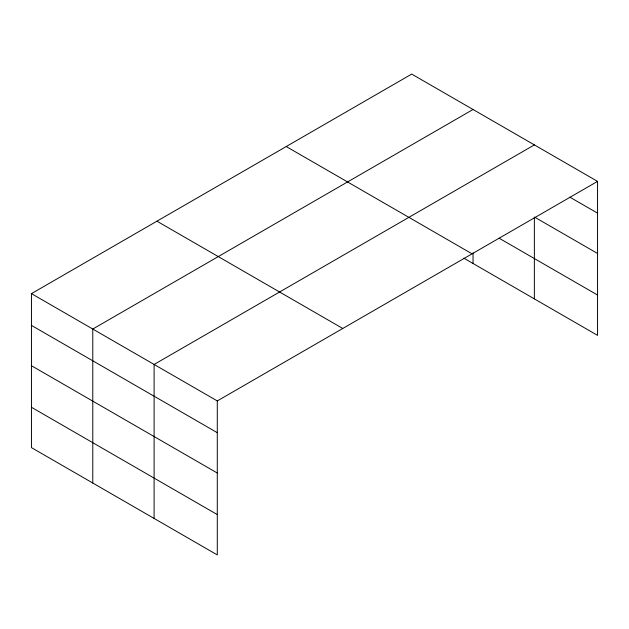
<?xml version="1.0" encoding="UTF-8"?>
<svg xmlns="http://www.w3.org/2000/svg" width="629" height="629" viewBox="0 0 629 629"><rect width="100%" height="100%" fill="white"/><g stroke="black" fill="none" stroke-linecap="round" stroke-linejoin="round"><path stroke-width="0.94" d="M31.45 293.633L217.288 400.925L217.288 554.912L31.45 447.62L31.45 293.633L411.712 74.088L597.55 181.38L597.55 335.367L463.801 258.142M473.039 109.501L92.778 329.038L92.778 483.025M534.367 144.906L154.105 364.45L154.105 518.43M217.288 400.925L597.55 181.38M569.748 197.089L597.55 213.145M535.208 217.485L597.55 253.479M499.08 238.179L597.55 295.032M286.226 146.541L472.065 253.833M156.935 221.188L342.774 328.48M31.45 325.397L217.288 432.689M31.45 365.724L217.288 473.024M31.45 407.285L217.288 514.577M534.367 216.997L534.367 298.885M473.039 252.913L473.039 263.48"/></g></svg>
